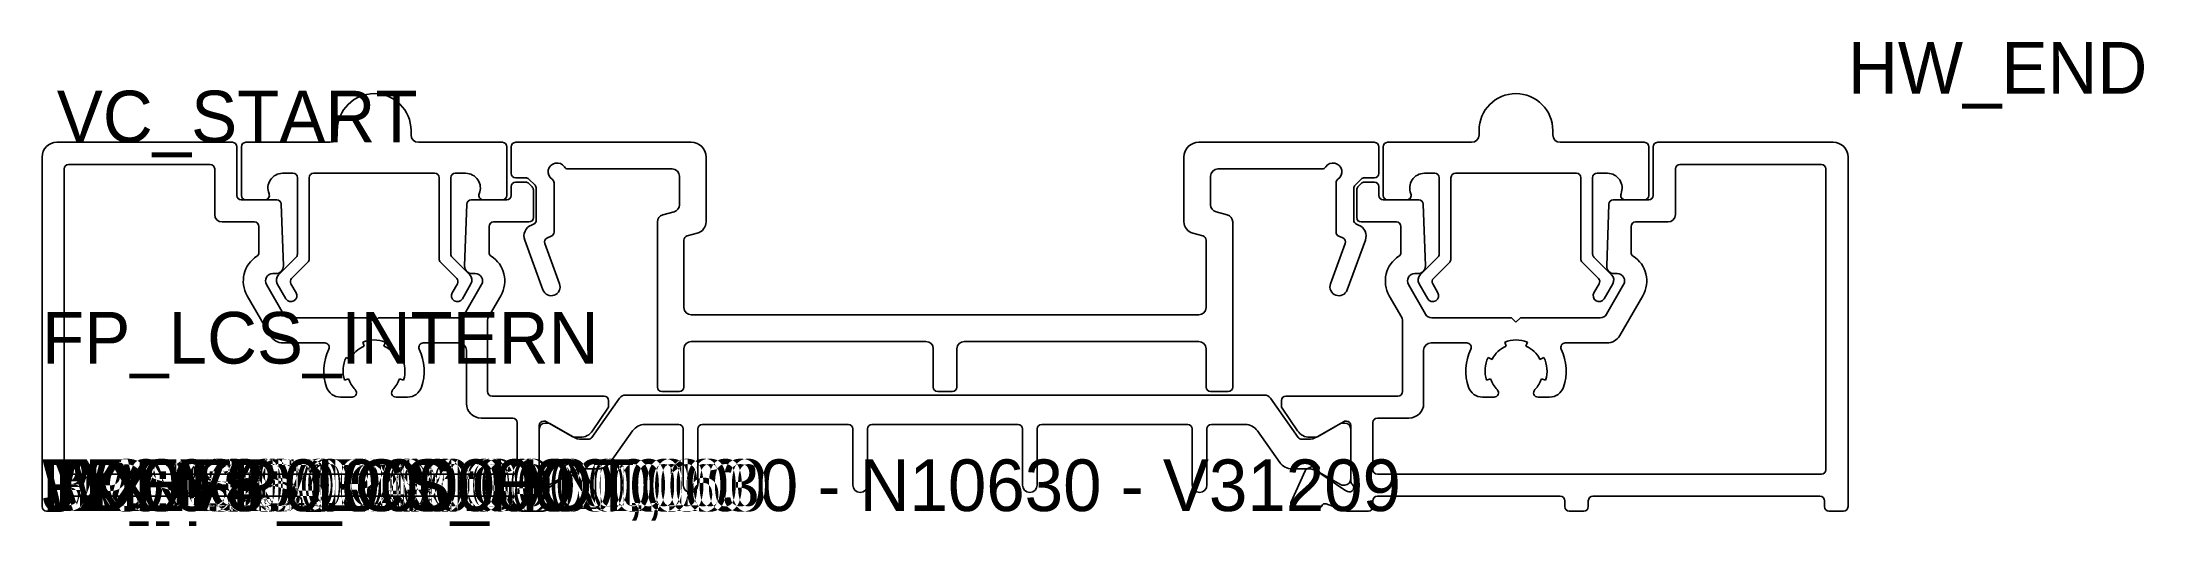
# Model space of a CAD drawing. Header units: metres. Extents: x 0 to 142, y -1 to 32.
import ezdxf

# ---------------------------------------------------------------- set-up
doc = ezdxf.new("R2010")
doc.units = ezdxf.units.M

msp = doc.modelspace()

# ---------------------------------------------------------------- linework, layer by layer
for p, q in [((20.008024, 25.8), (20.008024, 25.5)), ((25.008024, 25.5), (25.008024, 25.8)), ((97.391977, 25.8), (97.391977, 25.5)), ((102.391977, 25.5), (102.391977, 25.8)), ((12.9, 25), (1, 25)), ((13.2, 21.4), (13.2, 24.7)), ((13.508024, 24.7), (13.508024, 21.4)), ((19.508024, 25), (13.808024, 25)), ((31.208024, 25), (25.508024, 25)), ((31.508024, 21.4), (31.508024, 24.7)), ((31.803808, 22.9), (31.803808, 24.7)), ((32.103808, 25), (44.003808, 25)), ((78.396193, 25), (90.296193, 25)), ((90.596193, 24.7), (90.596193, 22.9)), ((90.891977, 24.7), (90.891977, 21.4)), ((96.891977, 25), (91.191977, 25)), ((108.591977, 25), (102.891977, 25)), ((108.891977, 21.4), (108.891977, 24.7)), ((109.2, 21.4), (109.2, 24.7)), ((109.5, 25), (121.4, 25)), ((0, 24), (0, 0.3)), ((1.5, 2.8), (1.5, 23.2)), ((1.8, 23.5), (11.4, 23.5)), ((11.7, 23.2), (11.7, 20.1)), ((16.308024, 22.9), (17.008024, 22.9)), ((18.408024, 22.9), (26.608024, 22.9)), ((28.008024, 22.9), (28.708024, 22.9)), ((42.703808, 23.2), (35.648711, 23.2)), ((45.003808, 24), (45.003808, 19.614622)), ((77.396193, 19.614622), (77.396193, 24)), ((86.75129, 23.2), (79.696193, 23.2)), ((93.691977, 22.9), (94.391977, 22.9)), ((95.791977, 22.9), (103.991977, 22.9)), ((105.391977, 22.9), (106.091977, 22.9)), ((110.7, 23.2), (110.7, 20.1)), ((120.6, 23.5), (111, 23.5)), ((120.9, 2.8), (120.9, 23.2)), ((122.4, 24), (122.4, 0.3)), ((17.308024, 22.6), (17.308024, 17.424264)), ((18.108024, 17.092893), (18.108024, 22.6)), ((26.908024, 22.6), (26.908024, 17.092893)), ((27.708024, 17.424264), (27.708024, 22.6)), ((31.8, 22), (31.8, 21.4)), ((32.775736, 22.3), (32.1, 22.3)), ((32.776116, 22.6), (32.103808, 22.6)), ((33.212133, 21.987868), (32.987868, 22.212132)), ((33.412512, 22.087867), (32.988248, 22.512132)), ((33.3, 19.9), (33.3, 21.775736)), ((33.50038, 19.723743), (33.50038, 21.875735)), ((34.70038, 22.251668), (34.70038, 18.910073)), ((43.203808, 20.76704), (43.203808, 22.7)), ((79.196193, 22.7), (79.196193, 20.76704)), ((87.699622, 18.910073), (87.699622, 22.251668)), ((88.899622, 21.875735), (88.899622, 19.723743)), ((89.411754, 22.512132), (88.98749, 22.087867)), ((89.1, 19.9), (89.1, 21.775736)), ((89.187868, 21.987868), (89.412133, 22.212132)), ((90.296193, 22.6), (89.623886, 22.6)), ((89.624265, 22.3), (90.3, 22.3)), ((90.6, 22), (90.6, 21.4)), ((94.691977, 22.6), (94.691977, 17.424264)), ((95.491977, 17.092893), (95.491977, 22.6)), ((104.291977, 22.6), (104.291977, 17.092893)), ((105.091977, 17.424264), (105.091977, 22.6)), ((15.910294, 21.1), (13.5, 21.1)), ((13.808024, 21.1), (15.108024, 21.1)), ((16.356535, 16.61745), (16.210111, 20.81047)), ((28.78989, 20.81047), (28.643466, 16.61745)), ((31.5, 21.1), (29.089707, 21.1)), ((29.908024, 21.1), (31.208024, 21.1)), ((42.074977, 20.081879), (42.832639, 20.283922)), ((79.567362, 20.283922), (80.325025, 20.081879)), ((90.9, 21.1), (93.310294, 21.1)), ((91.191977, 21.1), (92.491977, 21.1)), ((93.610111, 20.81047), (93.756535, 16.61745)), ((106.043466, 16.61745), (106.18989, 20.81047)), ((106.489707, 21.1), (108.9, 21.1)), ((107.291977, 21.1), (108.591977, 21.1)), ((12.2, 19.6), (14.4, 19.6)), ((14.7, 19.3), (14.7, 17.536708)), ((30.3, 17.536708), (30.3, 19.3)), ((30.6, 19.6), (33, 19.6)), ((33.16745, 19.387696), (33.311405, 19.445044)), ((34.511405, 18.631373), (34.247115, 18.526088)), ((41.703808, 8.4), (41.703808, 19.598761)), ((44.409938, 18.841634), (43.726509, 18.659386)), ((78.673492, 18.659386), (77.990063, 18.841634)), ((80.696193, 19.598761), (80.696193, 8.4)), ((88.152887, 18.526088), (87.888596, 18.631373)), ((89.088596, 19.445044), (89.232552, 19.387696)), ((91.8, 19.6), (89.4, 19.6)), ((92.1, 17.536708), (92.1, 19.3)), ((107.7, 19.3), (107.7, 17.536708)), ((110.2, 19.6), (108, 19.6)), ((17.220157, 17.212132), (16.022973, 16.014949)), ((28.993076, 16.014949), (27.795892, 17.212132)), ((33.946032, 14.994014), (32.712135, 18.369862)), ((34.076232, 18.144782), (35.073361, 15.405194)), ((43.503808, 18.369516), (43.503808, 13.8)), ((78.896193, 13.8), (78.896193, 18.369516)), ((87.326641, 15.405194), (88.323769, 18.144782)), ((89.687866, 18.369862), (88.453969, 14.994014)), ((94.60411, 17.212132), (93.406926, 16.014949)), ((106.377029, 16.014949), (105.179845, 17.212132)), ((15.64063, 16.1), (15.856839, 16.1)), ((16.914208, 15.774813), (18.020157, 16.880761)), ((26.995892, 16.880761), (28.101841, 15.774813)), ((29.143162, 16.1), (29.359371, 16.1)), ((93.256839, 16.1), (93.04063, 16.1)), ((94.298161, 15.774813), (95.40411, 16.880761)), ((104.379845, 16.880761), (105.485794, 15.774813)), ((106.759371, 16.1), (106.543162, 16.1)), ((13.908579, 14.6), (15.467425, 11.9)), ((16.362318, 13.35), (15.207617, 15.35)), ((15.943514, 15.411396), (16.527625, 14.399686)), ((17.220445, 14.799686), (16.866532, 15.412681)), ((28.149517, 15.412681), (27.795604, 14.799686)), ((28.488424, 14.399686), (29.072535, 15.411396)), ((29.792384, 15.35), (28.637683, 13.35)), ((30.240168, 13.125585), (31.091422, 14.6)), ((92.159833, 13.125585), (91.308579, 14.6)), ((92.607617, 15.35), (93.762318, 13.35)), ((93.327467, 15.411396), (93.911578, 14.399686)), ((94.604398, 14.799686), (94.250485, 15.412681)), ((105.53347, 15.412681), (105.179557, 14.799686)), ((105.872377, 14.399686), (106.456488, 15.411396)), ((106.037683, 13.35), (107.192384, 15.35)), ((108.491422, 14.6), (106.932576, 11.9)), ((22.208024, 13.1), (16.79533, 13.1)), ((22.508024, 12.8), (22.208024, 13.1)), ((22.808024, 13.1), (22.508024, 12.8)), ((28.204671, 13.1), (22.808024, 13.1)), ((30.199976, 8.099995), (30.199976, 12.975585)), ((44.003808, 13.3), (78.396193, 13.3)), ((92.200025, 8.099995), (92.200025, 12.975585)), ((94.19533, 13.1), (99.591977, 13.1)), ((99.591977, 13.1), (99.891977, 12.8)), ((99.891977, 12.8), (100.191977, 13.1)), ((100.191977, 13.1), (105.604671, 13.1)), ((16.33345, 11.4), (19.163838, 11.4)), ((21.842387, 11.175567), (21.732784, 11.454829)), ((23.267217, 11.454829), (23.157614, 11.175567)), ((25.836163, 11.4), (28.26041, 11.4)), ((59.902607, 11.5), (44.003808, 11.5)), ((78.396193, 11.5), (62.502607, 11.5)), ((96.563838, 11.4), (94.139591, 11.4)), ((99.132784, 11.454829), (99.242387, 11.175567)), ((100.557614, 11.175567), (100.667217, 11.454829)), ((106.066551, 11.4), (103.236163, 11.4)), ((20.607966, 10.41115), (20.878257, 10.280985)), ((24.121744, 10.280985), (24.392035, 10.41115)), ((28.76041, 10.9), (28.76041, 7.299995)), ((43.503808, 11), (43.503808, 8.4)), ((60.402607, 8.4), (60.402607, 11)), ((62.002607, 11), (62.002607, 8.4)), ((78.896193, 8.4), (78.896193, 11)), ((93.639591, 10.9), (93.639591, 7.299995)), ((98.278257, 10.280985), (98.007966, 10.41115)), ((101.792035, 10.41115), (101.521744, 10.280985)), ((20.779969, 8.969435), (20.493298, 8.881009)), ((24.506703, 8.881009), (24.220032, 8.969435)), ((97.893298, 8.881009), (98.179969, 8.969435)), ((101.620032, 8.969435), (101.906703, 8.881009)), ((20.229553, 7.722135), (21.008045, 7.722135)), ((23.991955, 7.722135), (24.770448, 7.722135)), ((38.10079, 7.799995), (30.499976, 7.799995)), ((37.261214, 4.991959), (39.142653, 7.653722)), ((38.40079, 7.137573), (38.40079, 7.499995)), ((39.550953, 7.86512), (82.849048, 7.86512)), ((43.203808, 8.1), (42.003808, 8.1)), ((61.702607, 8.1), (60.702607, 8.1)), ((80.396193, 8.1), (79.196193, 8.1)), ((83.257348, 7.653722), (85.138787, 4.991959)), ((83.999211, 7.137573), (83.999211, 7.499995)), ((84.299211, 7.799995), (91.900025, 7.799995)), ((98.408045, 7.722135), (97.629553, 7.722135)), ((102.170448, 7.722135), (101.391955, 7.722135)), ((29.76041, 6.299995), (31.9, 6.299995)), ((32.2, 5.999995), (32.2, 2.8)), ((33.7, 2.047204), (33.7, 5.799991)), ((34.00079, 6.099991), (34.0472, 6.099991)), ((34.1, 5.96512), (34.306445, 5.96512)), ((34.1972, 6.059798), (35.964187, 5.039628)), ((34.406389, 5.938357), (35.988333, 5.025697)), ((37.305019, 5.436469), (38.346535, 6.9655)), ((43.15, 5.86512), (40.845331, 5.86512)), ((54.65, 5.86512), (44.75, 5.86512)), ((66.15, 5.86512), (56.25, 5.86512)), ((77.65, 5.86512), (67.75, 5.86512)), ((81.55467, 5.86512), (79.25, 5.86512)), ((85.094982, 5.436469), (84.053466, 6.9655)), ((86.411668, 5.025697), (87.993611, 5.938357)), ((88.202801, 6.059798), (86.435814, 5.039628)), ((88.093556, 5.96512), (88.3, 5.96512)), ((88.399211, 6.099991), (88.352801, 6.099991)), ((88.7, 2.047204), (88.7, 5.799991)), ((90.2, 5.999995), (90.2, 2.8)), ((92.639591, 6.299995), (90.5, 6.299995)), ((33.7, 2.16512), (33.7, 5.56512)), ((36.114187, 4.999435), (36.478539, 4.999435)), ((36.588, 4.86512), (37.016234, 4.86512)), ((40.028731, 5.442325), (38.50591, 3.287915)), ((43.45, 1.76512), (43.45, 5.56512)), ((44.45, 5.56512), (44.45, 1.76512)), ((54.95, 1.76512), (54.95, 5.56512)), ((55.95, 5.56512), (55.95, 1.76512)), ((66.45, 1.76512), (66.45, 5.56512)), ((67.45, 5.56512), (67.45, 1.76512)), ((77.95, 1.76512), (77.95, 5.56512)), ((78.95, 5.56512), (78.95, 1.76512)), ((83.894091, 3.287915), (82.37127, 5.442325)), ((85.383767, 4.86512), (85.812001, 4.86512)), ((86.285814, 4.999435), (85.921462, 4.999435)), ((88.7, 5.56512), (88.7, 2.16512)), ((35.852775, 2.917873), (35.862076, 2.802778)), ((36.64527, 2.873962), (36.137847, 3.114682)), ((37.689311, 2.86512), (36.588, 2.86512)), ((85.812001, 2.86512), (84.71069, 2.86512)), ((85.754731, 2.873962), (86.262154, 3.114682)), ((86.547226, 2.917873), (86.537924, 2.802778)), ((31.9, 2.5), (1.8, 2.5)), ((34.306445, 1.76512), (34.1, 1.76512)), ((35.733493, 2.531731), (34.104737, 1.407265)), ((35.988333, 2.704543), (34.406389, 1.791883)), ((37.738856, 0.620636), (36.790206, 2.726151)), ((84.661145, 0.620636), (85.609795, 2.726151)), ((87.993611, 1.791883), (86.411668, 2.704543)), ((86.666508, 2.531731), (88.295264, 1.407265)), ((88.3, 1.76512), (88.093556, 1.76512)), ((90.5, 2.5), (120.6, 2.5)), ((0.3, 0), (1.3, 0)), ((1.6, 0.3), (1.6, 0.7)), ((1.9, 1), (17.3, 1)), ((17.6, 0.7), (17.6, 0.3)), ((17.9, 0), (18.9, 0)), ((19.2, 0.3), (19.2, 0.7)), ((19.5, 1), (31.9, 1)), ((32.2, 0.7), (32.2, 0.3)), ((32.5, 0), (33.967941, 0)), ((34.104737, 1.407265), (33.922027, 1.325918)), ((34.069455, 0.017697), (35.371317, 0.485836)), ((35.885215, 0.206118), (37.464143, 0.195661)), ((86.514786, 0.206118), (84.935858, 0.195661)), ((88.330546, 0.017697), (87.028684, 0.485836)), ((88.295264, 1.407265), (88.477974, 1.325918)), ((89.9, 0), (88.43206, 0)), ((90.2, 0.7), (90.2, 0.3)), ((102.9, 1), (90.5, 1)), ((103.2, 0.3), (103.2, 0.7)), ((104.5, 0), (103.5, 0)), ((104.8, 0.7), (104.8, 0.3)), ((120.5, 1), (105.1, 1)), ((120.8, 0.3), (120.8, 0.7)), ((122.1, 0), (121.1, 0))]:
    msp.add_line(p, q)
for centre, radius, start, end in [((22.508024, 25.8), 2.5, 0, 180), ((99.891977, 25.8), 2.5, 0, 180), ((1, 24), 1, 90, 180), ((12.9, 24.7), 0.3, 0, 90), ((13.808024, 24.7), 0.3, 90, 180), ((19.508024, 25.5), 0.5, 270, 0), ((25.508024, 25.5), 0.5, 180, 270), ((31.208024, 24.7), 0.3, 0, 90), ((32.103808, 24.7), 0.3, 90, 180), ((44.003808, 24), 1, 0, 90), ((78.396193, 24), 1, 90, 180), ((90.296193, 24.7), 0.3, 0, 90), ((91.191977, 24.7), 0.3, 90, 180), ((96.891977, 25.5), 0.5, 270, 0), ((102.891977, 25.5), 0.5, 180, 270), ((108.591977, 24.7), 0.3, 0, 90), ((109.5, 24.7), 0.3, 90, 180), ((121.4, 24), 1, 0, 90), ((1.8, 23.2), 0.3, 90, 180), ((11.4, 23.2), 0.3, 0, 90), ((16.308024, 21.9), 1, 90, 202.619865), ((17.008024, 22.6), 0.3, 0, 90), ((18.408024, 22.6), 0.3, 90, 180), ((26.608024, 22.6), 0.3, 0, 90), ((28.008024, 22.6), 0.3, 90, 180), ((28.708024, 21.9), 1, 337.380135, 90), ((32.103808, 22.9), 0.3, 180, 270), ((34.90038, 23), 0.6, 33.748989, 236.251011), ((35.648711, 23.5), 0.3, 213.748989, 270), ((42.703808, 22.7), 0.5, 0, 90), ((79.696193, 22.7), 0.5, 90, 180), ((86.75129, 23.5), 0.3, 270, 326.251011), ((87.499622, 23), 0.6, 303.748989, 146.251011), ((90.296193, 22.9), 0.3, 270, 0), ((93.691977, 21.9), 1, 90, 202.619865), ((94.391977, 22.6), 0.3, 0, 90), ((95.791977, 22.6), 0.3, 90, 180), ((103.991977, 22.6), 0.3, 0, 90), ((105.391977, 22.6), 0.3, 90, 180), ((106.091977, 21.9), 1, 337.380135, 90), ((111, 23.2), 0.3, 90, 180), ((120.6, 23.2), 0.3, 0, 90), ((13.5, 21.4), 0.3, 180, 270), ((13.808024, 21.4), 0.3, 180, 270), ((15.108024, 21.4), 0.3, 270, 22.619865), ((29.908024, 21.4), 0.3, 157.380135, 270), ((31.208024, 21.4), 0.3, 270, 0), ((31.5, 21.4), 0.3, 270, 0), ((32.1, 22), 0.3, 90, 180), ((32.775736, 22), 0.3, 45, 90), ((32.776116, 22.3), 0.3, 45, 90), ((33, 21.775736), 0.3, 0, 45), ((33.20038, 21.875735), 0.3, 0, 45), ((34.40038, 22.251668), 0.3, 0, 56.251011), ((87.999622, 22.251668), 0.3, 123.748989, 180), ((89.199622, 21.875735), 0.3, 135, 180), ((89.4, 21.775736), 0.3, 135, 180), ((89.623886, 22.3), 0.3, 90, 135), ((89.624265, 22), 0.3, 90, 135), ((90.3, 22), 0.3, 0, 90), ((90.9, 21.4), 0.3, 180, 270), ((91.191977, 21.4), 0.3, 180, 270), ((92.491977, 21.4), 0.3, 270, 22.619865), ((107.291977, 21.4), 0.3, 157.380135, 270), ((108.591977, 21.4), 0.3, 270, 0), ((108.9, 21.4), 0.3, 270, 0), ((12.2, 20.1), 0.5, 180, 270), ((15.910294, 20.8), 0.3, 2, 90), ((29.089707, 20.8), 0.3, 90, 178), ((42.203808, 19.598761), 0.5, 104.931417, 180), ((42.703808, 20.76704), 0.5, 284.931417, 0), ((79.696193, 20.76704), 0.5, 180, 255.068583), ((80.196193, 19.598761), 0.5, 0, 75.068583), ((93.310294, 20.8), 0.3, 2, 90), ((106.489707, 20.8), 0.3, 90, 178), ((110.2, 20.1), 0.5, 270, 0), ((14.4, 19.3), 0.3, 0, 90), ((30.6, 19.3), 0.3, 90, 180), ((33.463518, 18.644498), 0.8, 111.720848, 200.077726), ((33, 19.9), 0.3, 270, 0), ((33.20038, 19.723743), 0.3, 291.720848, 0), ((34.35814, 18.247388), 0.3, 111.720848, 200), ((34.40038, 18.910073), 0.3, 291.720848, 0), ((43.803808, 18.369516), 0.3, 104.931417, 180), ((44.203808, 19.614622), 0.8, 284.931417, 0), ((78.196193, 19.614622), 0.8, 180, 255.068583), ((78.596193, 18.369516), 0.3, 0, 75.068583), ((87.999622, 18.910073), 0.3, 180, 248.279152), ((88.041862, 18.247388), 0.3, 340, 68.279152), ((89.199622, 19.723743), 0.3, 180, 248.279152), ((89.4, 19.9), 0.3, 180, 270), ((88.936484, 18.644498), 0.8, 339.922274, 68.279152), ((91.8, 19.3), 0.3, 0, 90), ((108, 19.3), 0.3, 90, 180), ((15.64063, 15.6), 2, 122.643077, 210), ((14.4, 17.536708), 0.3, 302.643077, 0), ((17.008024, 17.424264), 0.3, 315, 0), ((28.008024, 17.424264), 0.3, 180, 225), ((30.6, 17.536708), 0.3, 180, 237.356923), ((29.359371, 15.6), 2, 330, 57.356923), ((93.04063, 15.6), 2, 122.643077, 210), ((91.8, 17.536708), 0.3, 302.643077, 0), ((94.391977, 17.424264), 0.3, 315, 0), ((105.391977, 17.424264), 0.3, 180, 225), ((108, 17.536708), 0.3, 180, 237.356923), ((106.759371, 15.6), 2, 330, 57.356923), ((15.64063, 15.6), 0.5, 90, 210), ((15.856839, 16.6), 0.5, 270, 2), ((16.376527, 15.661396), 0.5, 135, 210), ((17.12634, 15.562681), 0.3, 135, 210), ((17.808024, 17.092893), 0.3, 315, 0), ((27.208024, 17.092893), 0.3, 180, 225), ((27.889709, 15.562681), 0.3, 330, 45), ((29.143162, 16.6), 0.5, 178, 270), ((28.639522, 15.661396), 0.5, 330, 45), ((29.359371, 15.6), 0.5, 330, 90), ((93.04063, 15.6), 0.5, 90, 210), ((93.256839, 16.6), 0.5, 270, 2), ((93.76048, 15.661396), 0.5, 135, 210), ((94.510293, 15.562681), 0.3, 135, 210), ((95.191977, 17.092893), 0.3, 315, 0), ((104.591977, 17.092893), 0.3, 180, 225), ((105.273662, 15.562681), 0.3, 330, 45), ((106.543162, 16.6), 0.5, 178, 270), ((106.023475, 15.661396), 0.5, 330, 45), ((106.759371, 15.6), 0.5, 330, 90), ((16.874035, 14.599686), 0.4, 210, 30), ((28.142014, 14.599686), 0.4, 150, 330), ((34.509557, 15.199987), 0.599987, 200.077726, 20), ((87.890444, 15.199987), 0.599987, 160, 339.922274), ((94.257988, 14.599686), 0.4, 210, 30), ((105.525967, 14.599686), 0.4, 150, 330), ((16.79533, 13.6), 0.5, 210, 270), ((28.204671, 13.6), 0.5, 270, 330), ((30.499976, 12.975585), 0.3, 150, 180), ((44.003808, 13.8), 0.5, 180, 270), ((78.396193, 13.8), 0.5, 270, 0), ((91.900025, 12.975585), 0.3, 0, 30), ((94.19533, 13.6), 0.5, 210, 270), ((105.604671, 13.6), 0.5, 270, 330), ((16.33345, 12.4), 1, 210, 270), ((19.163838, 11.1), 0.3, 334.377876, 90), ((22.5, 9.499995), 2.1, 68.571429, 111.428571), ((25.836163, 11.1), 0.3, 90, 205.622124), ((28.26041, 10.9), 0.5, 0, 90), ((44.003808, 11), 0.5, 90, 180), ((59.902607, 11), 0.5, 0, 90), ((62.502607, 11), 0.5, 90, 180), ((78.396193, 11), 0.5, 0, 90), ((94.139591, 10.9), 0.5, 90, 180), ((96.563838, 11.1), 0.3, 334.377876, 90), ((99.9, 9.499995), 2.1, 68.571429, 111.428571), ((103.236163, 11.1), 0.3, 90, 205.622124), ((106.066551, 12.4), 1, 270, 330), ((22.5, 9.499995), 3.4, 154.377876, 198.911563), ((22.5, 9.499995), 2.1, 154.285714, 197.142857), ((22.5, 9.499995), 1.8, 111.428571, 154.285714), ((22.5, 9.499995), 1.8, 25.714286, 68.571429), ((22.5, 9.499995), 2.1, 342.857143, 25.714286), ((22.5, 9.499995), 3.4, 341.088437, 25.622124), ((99.9, 9.499995), 3.4, 154.377876, 198.911563), ((99.9, 9.499995), 2.1, 154.285714, 197.142857), ((99.9, 9.499995), 1.8, 111.428571, 154.285714), ((99.9, 9.499995), 1.8, 25.714286, 68.571429), ((99.9, 9.499995), 2.1, 342.857143, 25.714286), ((99.9, 9.499995), 3.4, 341.088437, 25.622124), ((22.5, 9.499995), 1.8, 197.142857, 224.728071), ((22.5, 9.499995), 1.8, 315.271929, 342.857143), ((99.9, 9.499995), 1.8, 197.142857, 224.728071), ((99.9, 9.499995), 1.8, 315.271929, 342.857143), ((20.229553, 8.722135), 1, 198.911563, 270), ((21.008045, 8.022135), 0.3, 270, 44.728071), ((23.991955, 8.022135), 0.3, 135.271929, 270), ((24.770448, 8.722135), 1, 270, 341.088437), ((29.76041, 7.299995), 1, 180, 270), ((30.499976, 8.099995), 0.3, 180, 270), ((38.10079, 7.499995), 0.3, 0, 90), ((38.10079, 7.137573), 0.3, 324.99999, 0), ((39.550953, 7.36512), 0.5, 90, 144.745828), ((42.003808, 8.4), 0.3, 180, 270), ((43.203808, 8.4), 0.3, 270, 0), ((60.702607, 8.4), 0.3, 180, 270), ((61.702607, 8.4), 0.3, 270, 0), ((79.196193, 8.4), 0.3, 180, 270), ((80.396193, 8.4), 0.3, 270, 0), ((82.849048, 7.36512), 0.5, 35.254172, 90), ((84.299211, 7.499995), 0.3, 90, 180), ((84.299211, 7.137573), 0.3, 180, 215.00001), ((91.900025, 8.099995), 0.3, 270, 0), ((92.639591, 7.299995), 1, 270, 0), ((97.629553, 8.722135), 1, 198.911563, 270), ((98.408045, 8.022135), 0.3, 270, 44.728071), ((101.391955, 8.022135), 0.3, 135.271929, 270), ((102.170448, 8.722135), 1, 270, 341.088437), ((31.9, 5.999995), 0.3, 0, 90), ((34.001349, 5.798639), 0.301352, 90, 180), ((34.1, 5.56512), 0.4, 90, 180), ((34.0472, 5.799991), 0.3, 60, 90), ((34.306445, 5.76512), 0.2, 60.018361, 90), ((40.845331, 4.86512), 1, 90, 144.745828), ((43.15, 5.56512), 0.3, 0, 90), ((44.75, 5.56512), 0.3, 90, 180), ((54.65, 5.56512), 0.3, 0, 90), ((56.25, 5.56512), 0.3, 90, 180), ((66.15, 5.56512), 0.3, 0, 90), ((67.75, 5.56512), 0.3, 90, 180), ((77.65, 5.56512), 0.3, 0, 90), ((79.25, 5.56512), 0.3, 90, 180), ((81.55467, 4.86512), 1, 35.254172, 90), ((88.093556, 5.76512), 0.2, 90, 119.981639), ((88.352801, 5.799991), 0.3, 90, 120), ((88.3, 5.56512), 0.4, 0, 90), ((88.398652, 5.798639), 0.301352, 0, 90), ((90.5, 5.999995), 0.3, 90, 180), ((36.114187, 5.299435), 0.3, 240, 270), ((36.588, 6.06512), 1.2, 240.018361, 270), ((36.478539, 5.999435), 1, 270, 325.73883), ((37.016234, 5.16512), 0.3, 270, 324.745828), ((85.921462, 5.999435), 1, 214.26117, 270), ((85.383767, 5.16512), 0.3, 215.254172, 270), ((85.812001, 6.06512), 1.2, 270, 299.981639), ((86.285814, 5.299435), 0.3, 270, 300), ((36.052125, 2.933984), 0.2, 64.620541, 184.620541), ((36.588, 1.66512), 1.2, 90, 119.981639), ((36.516686, 2.602916), 0.3, 24.254172, 64.620541), ((37.689311, 3.86512), 1, 270, 324.745828), ((84.71069, 3.86512), 1, 215.254172, 270), ((85.883315, 2.602916), 0.3, 115.379459, 155.745828), ((85.812001, 1.66512), 1.2, 60.018361, 90), ((86.347876, 2.933984), 0.2, 355.379459, 115.379459), ((1.8, 2.8), 0.3, 180, 270), ((31.9, 2.8), 0.3, 270, 0), ((33.800025, 1.6), 0.300009, 131.812671, 293.995287), ((33.4, 2.047204), 0.3, 311.812671, 0), ((34.1, 2.16512), 0.4, 180, 270), ((34.306445, 1.96512), 0.2, 270, 299.981639), ((35.563051, 2.778611), 0.3, 304.620541, 4.620541), ((43.95, 1.76512), 0.5, 180, 0), ((55.45, 1.76512), 0.5, 180, 0), ((66.95, 1.76512), 0.5, 180, 0), ((78.45, 1.76512), 0.5, 180, 0), ((86.836949, 2.778611), 0.3, 175.379459, 235.379459), ((88.093556, 1.96512), 0.2, 240.018361, 270), ((88.3, 2.16512), 0.4, 270, 0), ((88.599976, 1.6), 0.300009, 246.004713, 48.187329), ((89, 2.047204), 0.3, 180, 228.187329), ((90.5, 2.8), 0.3, 180, 270), ((120.6, 2.8), 0.3, 270, 0), ((0.3, 0.3), 0.3, 180, 270), ((1.3, 0.3), 0.3, 270, 0), ((1.9, 0.7), 0.3, 90, 180), ((17.3, 0.7), 0.3, 0, 90), ((17.9, 0.3), 0.3, 180, 270), ((18.9, 0.3), 0.3, 270, 0), ((19.5, 0.7), 0.3, 90, 180), ((31.9, 0.7), 0.3, 0, 90), ((32.5, 0.3), 0.3, 180, 270), ((33.967941, 0.3), 0.3, 270, 289.778171), ((35.450836, 0.264699), 0.235, 24, 109.778171), ((35.886771, 0.441113), 0.235, 204, 270), ((37.46613, 0.495654), 0.3, 270, 24.620541), ((84.933871, 0.495654), 0.3, 155.379459, 270), ((86.51323, 0.441113), 0.235, 270, 336), ((86.949164, 0.264699), 0.235, 70.221829, 156), ((88.43206, 0.3), 0.3, 250.221829, 270), ((89.9, 0.3), 0.3, 270, 0), ((90.5, 0.7), 0.3, 90, 180), ((102.9, 0.7), 0.3, 0, 90), ((103.5, 0.3), 0.3, 180, 270), ((104.5, 0.3), 0.3, 270, 0), ((105.1, 0.7), 0.3, 90, 180), ((120.5, 0.7), 0.3, 0, 90), ((121.1, 0.3), 0.3, 180, 270), ((122.1, 0.3), 0.3, 270, 0)]:
    msp.add_arc(centre, radius, start, end)

# ---------------------------------------------------------------- texts
for tag, p in [('HW_END', (122.4, 28.3)), ('VC_START', (1, 25)), ('FP_LCS_INTERN', (0, 10)), ('WX:0', (0, 0)), ('WY:0', (0, 0)), ('WX:0', (0, 0)), ('WY:0', (0, 0)), ('JX:0', (0, 0)), ('JY:0', (0, 0)), ('JX:0', (0, 0)), ('JY:0', (0, 0)), ('TDEV3:0.000000', (0, 0)), ('TDEV4:0.000000', (0, 0)), ('TDEV5:0.000000', (0, 0)), ('TDEV:0.000000', (0, 0)), ('TDEV2:0.000000', (0, 0)), ('TDEV3:0.000000', (0, 0)), ('TDEV4:0.000000', (0, 0)), ('TDEV5:0.000000', (0, 0)), ('GLASS_MIN:0.000000', (0, 0)), ('GLASS_MAX:0.000000', (0, 0)), ('BL01:6500.000000,,1', (0, 0)), ('HW_START', (0, 0)), ('FP_LCS_ORIG', (0, 0)), ('PANE_WIDTH:0', (0, 0)), ('MIN_VETRO:0', (0, 0)), ('MAX_VETRO:0', (0, 0)), ('DESC:U10400 - N10630 - N10630 - V31209', (0, 0)), ('DENS:0.000000', (0, 0)), ('PANE_WIDTH:0', (0, 0)), ('MIN_VETRO:0', (0, 0)), ('MAX_VETRO:0', (0, 0)), ('VC_END', (0.8, 0)), ('FP_LCS_HOT', (10, 0))]:
    msp.add_attdef(tag, p, '', height=3.5)

doc.saveas('drawing.dxf')
